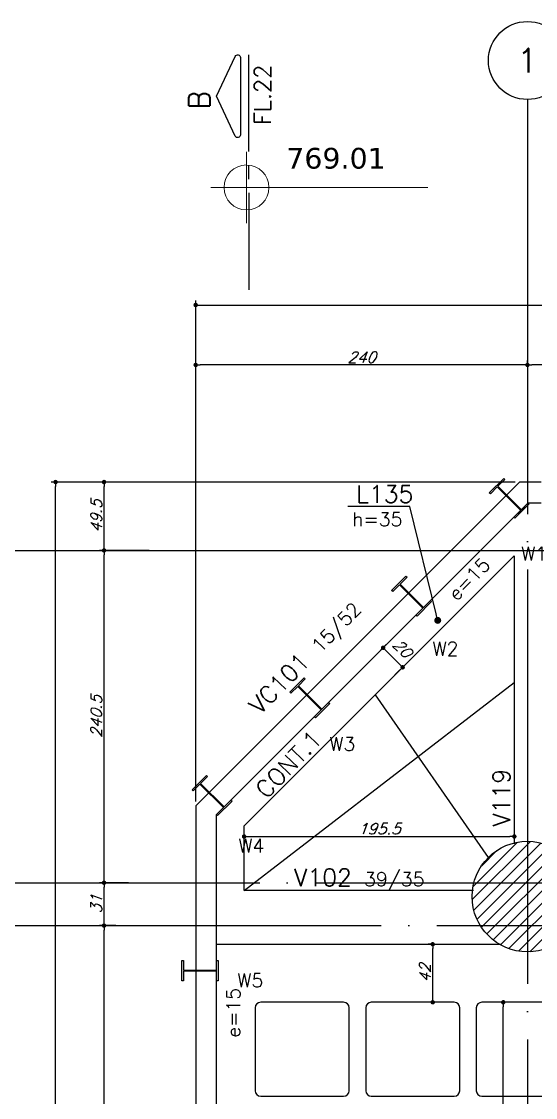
# Model space of a CAD drawing. Extents: x -4172 to 5482, y -2094 to 2406.
# Drawn here: x -3666 to -3294, y 1219 to 1998 of the extents above; entities that cross this region are included whole.
import ezdxf
from ezdxf import colors
from ezdxf.entities.mleader import LeaderData, LeaderLine
from ezdxf.enums import TextEntityAlignment as Align
from ezdxf.math import Vec2, Vec3

# ---------------------------------------------------------------- set-up
doc = ezdxf.new("R2010")
doc.units = 0
doc.header["$LTSCALE"] = 50
doc.header["$MEASUREMENT"] = 0
doc.linetypes.add('EIXO', pattern=[6.8, 6, -0.4, 0, -0.4])
doc.layers.get('0').update_dxf_attribs({"linetype": 'CONTINUOUS'})
doc.layers.get('DEFPOINTS').update_dxf_attribs({"linetype": 'CONTINUOUS'})
for name, color, linetype in [('251', 5, 'CONTINUOUS'), ('F-AUX-RED', 1, 'CONTINUOUS'), ('F-CORTE-INDICAÇÃO', 4, 'CONTINUOUS'), ('F-COTAS', 106, 'CONTINUOUS'), ('F-CUBETA', 1, 'CONTINUOUS'), ('F-EIXO', 12, 'EIXO'), ('F-LAJES-DIM', 2, 'CONTINUOUS'), ('F-LAJES-NOME', 4, 'CONTINUOUS'), ('F-PARC-DIM', 2, 'CONTINUOUS'), ('F-PARC-NOME', 4, 'CONTINUOUS'), ('F-PERFIL - W310x52', 4, 'CONTINUOUS'), ('F-PERFIL- W250x38.5', 4, 'CONTINUOUS'), ('F-PILARES-HACH', 174, 'CONTINUOUS'), ('F-PILARES-NOME', 170, 'CONTINUOUS'), ('F-PILARES-S', 170, 'CONTINUOUS'), ('F-TEXTO', 6, 'CONTINUOUS'), ('F-VIGAS', 3, 'CONTINUOUS'), ('F-VIGAS-DIM', 2, 'CONTINUOUS'), ('F-VIGAS-NOME', 4, 'CONTINUOUS'), ('F-VÃO', 1, 'CONTINUOUS')]:
    doc.layers.add(name, color=color, linetype=linetype)
doc.layers.add('A-ANNO-NOTE', color=253, linetype='CONTINUOUS', lineweight=9)
doc.styles.add('CP-TEXT-INCL', font='romans.shx', dxfattribs={"oblique": 20})
doc.styles.add('MCP', font='romans.shx')
doc.styles.add('ROMANS', font='romans.shx')
doc.styles.get("Standard").update_dxf_attribs({"font": 'ROMANS.SHX'})
doc.styles.add('Verdana_3', font='verdana.ttf', dxfattribs={"height": 20})
doc.dimstyles.new('CP-COTAS-50', dxfattribs={"dimscale": 0.64, "dimtxt": 12.5, "dimasz": 5, "dimexe": 5, "dimexo": 5, "dimgap": 2.5, "dimtad": 1, "dimdec": 1, "dimdsep": 46, "dimtxsty": 'CP-TEXT-INCL', "dimblk1": 'DOT', "dimblk2": 'DOT', "dimsah": 1, "dimcen": 9, "dimclrd": 256, "dimclre": 256, "dimclrt": 256, "dimadec": 0, "dimazin": 0, "dimtfac": 1, "dimtdec": 1, "dimtmove": 2, "dimatfit": 3, "dimldrblk": 'DOT', "dimfxl": 0, "dimtolj": 1, "dimarcsym": 0})

# ---------------------------------------------------------------- blocks, each defined once
blk = doc.blocks.new('_VAONER063650636500869008690')
at = {"layer": '251', "color": 1}
for p, q in [((30, 34), (-30, 34)), ((-34, 30), (-34, -30)), ((34, -30), (34, 30)), ((-30, -34), (30, -34))]:
    blk.add_line(p, q, dxfattribs=at)
for centre, start, end in [((-30, 30), 90, 180), ((30, 30), 0, 90), ((-30, -30), 180, 270), ((30, -30), 270, 0)]:
    blk.add_arc(centre, 4, start, end, dxfattribs=at)
blk = doc.blocks.new('*U4')
at = {"layer": 'F-EIXO'}
blk.add_line((0, 0), (7197, 0), dxfattribs=at)
at = {"layer": 'F-TEXTO', "style": 'ROMANS'}
blk.add_attdef('EIXO', text='', height=17.5, dxfattribs=at).set_placement((-28.2072, 0), align=Align.MIDDLE_CENTER)
blk = doc.blocks.new('*U5')
at = {"layer": 'F-EIXO'}
blk.add_line((0, 0), (7285, 0), dxfattribs=at)
at = {"layer": 'F-TEXTO', "style": 'ROMANS'}
blk.add_attdef('EIXO', text='', height=17.5, dxfattribs=at).set_placement((-28.2072, 0), align=Align.MIDDLE_CENTER)
blk = doc.blocks.new('*U9')
at = {"layer": 'F-EIXO'}
blk.add_line((0, 0), (0, -3127.88), dxfattribs=at)
at = {"layer": 'F-EIXO', "color": 2, "linetype": 'Continuous'}
blk.add_circle((0, 28.21), 28.21, dxfattribs=at)
at = {"layer": 'F-TEXTO', "style": 'ROMANS'}
blk.add_attdef('EIXO', text='', height=17.5, rotation=360, dxfattribs=at).set_placement((0, 28.21), align=Align.MIDDLE_CENTER)
blk = doc.blocks.new('*U24')
at = {"layer": 'F-CORTE-INDICAÇÃO'}
for p, q in [((70, 0), (0, 0)), ((80, 0), (90, 0)), ((100, 0), (170, 0))]:
    blk.add_line(p, q, dxfattribs=at)
blk.add_lwpolyline([(112, 6, -0.802585), (111.15, 9.81), (140, 23.26), (168.85, 9.81, -0.802585), (168, 6)], format="xyb", close=True, dxfattribs=at)
at = {"layer": 'F-CORTE-INDICAÇÃO', "style": 'ROMANS'}
blk.add_attdef('CORTE', text='', height=15, dxfattribs=at).set_placement((140, 35.76), align=Align.MIDDLE_CENTER)
at = {"layer": 'F-CORTE-INDICAÇÃO', "color": 2, "style": 'ROMANS'}
blk.add_attdef('FOLHA', text='', height=12, dxfattribs=at).set_placement((80.46, -10), align=Align.MIDDLE_CENTER)
blk = doc.blocks.new('_DOT')
at = {"color": 0, "linetype": 'ByBlock'}
blk.add_line((-0.5, 0), (-1, 0), dxfattribs=at)
at = {"color": 0, "linetype": 'ByBlock', "const_width": 0.5}
blk.add_lwpolyline([(-0.25, 0, 1), (0.25, 0, 1)], format="xyb", close=True, dxfattribs=at)
blk = doc.blocks.new('*D82')
at = {"layer": 'DEFPOINTS', "color": 0, "linetype": 'Continuous', "transparency": 16777216}
for p in [(3249.5, 1792.61), (3249.5, 1664.5), (-3540, 1430.2)]:
    blk.add_point(p, dxfattribs=at)
at = {"layer": 'F-COTAS', "linetype": 'Continuous', "lineweight": -2, "transparency": 16777216}
for p, q in [((-3540, 1433.4), (-3540, 1795.81)), ((-3536.8, 1792.61), (3246.3, 1792.61)), ((3249.5, 1667.7), (3249.5, 1795.81))]:
    blk.add_line(p, q, dxfattribs=at)
at = {"layer": 'F-COTAS', "linetype": 'Continuous', "lineweight": -2, "transparency": 16777216, "xscale": 3.2, "yscale": 3.2, "zscale": 3.2, "rotation": 180}
blk.add_blockref('_DOT', (-3540, 1792.61), dxfattribs=at)
at = {"layer": 'F-COTAS', "linetype": 'Continuous', "lineweight": -2, "transparency": 16777216, "xscale": 3.2, "yscale": 3.2, "zscale": 3.2}
blk.add_blockref('_DOT', (3249.5, 1792.61), dxfattribs=at)
at = {"layer": 'F-COTAS', "linetype": 'Continuous', "transparency": 16777216, "insert": (-145.25, 1798.21), "char_height": 8, "attachment_point": 5, "style": 'CP-TEXT-INCL'}
blk.add_mtext('\\A1;6789.5', dxfattribs=at)
blk = doc.blocks.new('*D102')
at = {"layer": 'DEFPOINTS', "color": 0, "linetype": 'Continuous', "transparency": 16777216}
for p in [(-3300, 1749.22), (-3300, 1745.22), (-2620, 1745.22)]:
    blk.add_point(p, dxfattribs=at)
at = {"layer": 'F-COTAS', "linetype": 'Continuous', "lineweight": -2, "transparency": 16777216}
for p, q in [((-3300, 1748.42), (-3300, 1752.42)), ((-2620, 1748.42), (-2620, 1752.42)), ((-2623.2, 1749.22), (-3296.8, 1749.22))]:
    blk.add_line(p, q, dxfattribs=at)
at = {"layer": 'F-COTAS', "linetype": 'Continuous', "lineweight": -2, "transparency": 16777216, "xscale": 3.2, "yscale": 3.2, "zscale": 3.2, "rotation": 180}
blk.add_blockref('_DOT', (-3300, 1749.22), dxfattribs=at)
at = {"layer": 'F-COTAS', "linetype": 'Continuous', "lineweight": -2, "transparency": 16777216, "xscale": 3.2, "yscale": 3.2, "zscale": 3.2}
blk.add_blockref('_DOT', (-2620, 1749.22), dxfattribs=at)
at = {"layer": 'F-COTAS', "linetype": 'Continuous', "transparency": 16777216, "insert": (-2960, 1754.82), "char_height": 8, "attachment_point": 5, "style": 'CP-TEXT-INCL'}
blk.add_mtext('\\A1;680', dxfattribs=at)
blk = doc.blocks.new('*D103')
at = {"layer": 'DEFPOINTS', "color": 0, "linetype": 'Continuous', "transparency": 16777216}
for p in [(-3540, 1749.22), (-3300, 1745.22), (-3540, 1430.2)]:
    blk.add_point(p, dxfattribs=at)
at = {"layer": 'F-COTAS', "linetype": 'Continuous', "lineweight": -2, "transparency": 16777216}
for p, q in [((-3540, 1433.4), (-3540, 1752.42)), ((-3300, 1748.42), (-3300, 1752.42)), ((-3303.2, 1749.22), (-3536.8, 1749.22))]:
    blk.add_line(p, q, dxfattribs=at)
at = {"layer": 'F-COTAS', "linetype": 'Continuous', "lineweight": -2, "transparency": 16777216, "xscale": 3.2, "yscale": 3.2, "zscale": 3.2, "rotation": 180}
blk.add_blockref('_DOT', (-3540, 1749.22), dxfattribs=at)
at = {"layer": 'F-COTAS', "linetype": 'Continuous', "lineweight": -2, "transparency": 16777216, "xscale": 3.2, "yscale": 3.2, "zscale": 3.2}
blk.add_blockref('_DOT', (-3300, 1749.22), dxfattribs=at)
at = {"layer": 'F-COTAS', "linetype": 'Continuous', "transparency": 16777216, "insert": (-3420, 1754.82), "char_height": 8, "attachment_point": 5, "style": 'CP-TEXT-INCL'}
blk.add_mtext('\\A1;240', dxfattribs=at)
blk = doc.blocks.new('*D104')
at = {"layer": 'DEFPOINTS', "color": 0, "linetype": 'Continuous', "transparency": 16777216}
for p in [(-3641.38, 1664.5), (-3305.7, 1664.5), (-3540, -934.5)]:
    blk.add_point(p, dxfattribs=at)
at = {"layer": 'F-COTAS', "linetype": 'Continuous', "lineweight": -2, "transparency": 16777216}
for p, q in [((-3308.9, 1664.5), (-3644.58, 1664.5)), ((-3641.38, -931.3), (-3641.38, 1661.3)), ((-3543.2, -934.5), (-3644.58, -934.5))]:
    blk.add_line(p, q, dxfattribs=at)
at = {"layer": 'F-COTAS', "linetype": 'Continuous', "lineweight": -2, "transparency": 16777216, "xscale": 3.2, "yscale": 3.2, "zscale": 3.2}
for p, rotation in [((-3641.38, 1664.5), 90), ((-3641.38, -934.5), 270)]:
    blk.add_blockref('_DOT', p, dxfattribs=dict(at, rotation=rotation))
at = {"layer": 'F-COTAS', "linetype": 'Continuous', "transparency": 16777216, "insert": (-3646.98, 365), "char_height": 8, "attachment_point": 5, "rotation": 90, "style": 'CP-TEXT-INCL'}
blk.add_mtext('\\A1;2599', dxfattribs=at)
blk = doc.blocks.new('*D113')
at = {"layer": 'DEFPOINTS', "color": 0, "linetype": 'Continuous', "transparency": 16777216}
for p in [(-3606.31, 1343.5), (-3594.53, 1343.5), (-3585.34, 874)]:
    blk.add_point(p, dxfattribs=at)
at = {"layer": 'F-COTAS', "linetype": 'Continuous', "lineweight": -2, "transparency": 16777216}
for p, q in [((-3597.73, 1343.5), (-3609.51, 1343.5)), ((-3606.31, 877.2), (-3606.31, 1340.3)), ((-3588.54, 874), (-3609.51, 874))]:
    blk.add_line(p, q, dxfattribs=at)
at = {"layer": 'F-COTAS', "linetype": 'Continuous', "lineweight": -2, "transparency": 16777216, "xscale": 3.2, "yscale": 3.2, "zscale": 3.2}
for p, rotation in [((-3606.31, 1343.5), 90), ((-3606.31, 874), 270)]:
    blk.add_blockref('_DOT', p, dxfattribs=dict(at, rotation=rotation))
at = {"layer": 'F-COTAS', "linetype": 'Continuous', "transparency": 16777216, "insert": (-3611.91, 1108.75), "char_height": 8, "attachment_point": 5, "rotation": 90, "style": 'CP-TEXT-INCL'}
blk.add_mtext('\\A1;469.5', dxfattribs=at)
blk = doc.blocks.new('*D114')
at = {"layer": 'DEFPOINTS', "color": 0, "linetype": 'Continuous', "transparency": 16777216}
for p in [(-3606.31, 1374.5), (-3585.34, 1374.5), (-3594.53, 1343.5)]:
    blk.add_point(p, dxfattribs=at)
at = {"layer": 'F-COTAS', "linetype": 'Continuous', "lineweight": -2, "transparency": 16777216}
for p, q in [((-3588.54, 1374.5), (-3609.51, 1374.5)), ((-3606.31, 1346.7), (-3606.31, 1371.3)), ((-3597.73, 1343.5), (-3609.51, 1343.5))]:
    blk.add_line(p, q, dxfattribs=at)
at = {"layer": 'F-COTAS', "linetype": 'Continuous', "lineweight": -2, "transparency": 16777216, "xscale": 3.2, "yscale": 3.2, "zscale": 3.2}
for p, rotation in [((-3606.31, 1374.5), 90), ((-3606.31, 1343.5), 270)]:
    blk.add_blockref('_DOT', p, dxfattribs=dict(at, rotation=rotation))
at = {"layer": 'F-COTAS', "linetype": 'Continuous', "transparency": 16777216, "insert": (-3611.91, 1359), "char_height": 8, "attachment_point": 5, "rotation": 90, "style": 'CP-TEXT-INCL'}
blk.add_mtext('\\A1;31', dxfattribs=at)
blk = doc.blocks.new('*D115')
at = {"layer": 'DEFPOINTS', "color": 0, "linetype": 'Continuous', "transparency": 16777216}
for p in [(-3606.31, 1615), (-3570.41, 1615), (-3585.34, 1374.5)]:
    blk.add_point(p, dxfattribs=at)
at = {"layer": 'F-COTAS', "linetype": 'Continuous', "lineweight": -2, "transparency": 16777216}
for p, q in [((-3573.61, 1615), (-3609.51, 1615)), ((-3606.31, 1377.7), (-3606.31, 1611.8)), ((-3588.54, 1374.5), (-3609.51, 1374.5))]:
    blk.add_line(p, q, dxfattribs=at)
at = {"layer": 'F-COTAS', "linetype": 'Continuous', "lineweight": -2, "transparency": 16777216, "xscale": 3.2, "yscale": 3.2, "zscale": 3.2}
for p, rotation in [((-3606.31, 1615), 90), ((-3606.31, 1374.5), 270)]:
    blk.add_blockref('_DOT', p, dxfattribs=dict(at, rotation=rotation))
at = {"layer": 'F-COTAS', "linetype": 'Continuous', "transparency": 16777216, "insert": (-3611.91, 1494.75), "char_height": 8, "attachment_point": 5, "rotation": 90, "style": 'CP-TEXT-INCL'}
blk.add_mtext('\\A1;240.5', dxfattribs=at)
blk = doc.blocks.new('*D116')
at = {"layer": 'DEFPOINTS', "color": 0, "linetype": 'Continuous', "transparency": 16777216}
for p in [(-3606.31, 1664.5), (-3305.7, 1664.5), (-3570.41, 1615)]:
    blk.add_point(p, dxfattribs=at)
at = {"layer": 'F-COTAS', "linetype": 'Continuous', "lineweight": -2, "transparency": 16777216}
for p, q in [((-3308.9, 1664.5), (-3609.51, 1664.5)), ((-3606.31, 1618.2), (-3606.31, 1661.3)), ((-3573.61, 1615), (-3609.51, 1615))]:
    blk.add_line(p, q, dxfattribs=at)
at = {"layer": 'F-COTAS', "linetype": 'Continuous', "lineweight": -2, "transparency": 16777216, "xscale": 3.2, "yscale": 3.2, "zscale": 3.2}
for p, rotation in [((-3606.31, 1664.5), 90), ((-3606.31, 1615), 270)]:
    blk.add_blockref('_DOT', p, dxfattribs=dict(at, rotation=rotation))
at = {"layer": 'F-COTAS', "linetype": 'Continuous', "transparency": 16777216, "insert": (-3611.91, 1639.75), "char_height": 8, "attachment_point": 5, "rotation": 90, "style": 'CP-TEXT-INCL'}
blk.add_mtext('\\A1;49.5', dxfattribs=at)
blk = doc.blocks.new('*D398')
at = {"layer": 'DEFPOINTS', "color": 0, "linetype": 'Continuous', "transparency": 16777216}
for p in [(-3317.55, 1288), (-3316.98, 1288), (-3316.98, 580)]:
    blk.add_point(p, dxfattribs=at)
at = {"layer": 'F-COTAS', "linetype": 'Continuous', "lineweight": -2, "transparency": 16777216}
for p, q in [((-3320.18, 1288), (-3320.75, 1288)), ((-3317.55, 583.2), (-3317.55, 1284.8)), ((-3320.18, 580), (-3320.75, 580))]:
    blk.add_line(p, q, dxfattribs=at)
at = {"layer": 'F-COTAS', "linetype": 'Continuous', "lineweight": -2, "transparency": 16777216, "xscale": 3.2, "yscale": 3.2, "zscale": 3.2}
for p, rotation in [((-3317.55, 1288), 90), ((-3317.55, 580), 270)]:
    blk.add_blockref('_DOT', p, dxfattribs=dict(at, rotation=rotation))
at = {"layer": 'F-COTAS', "linetype": 'Continuous', "transparency": 16777216, "insert": (-3323.15, 934), "char_height": 8, "attachment_point": 5, "rotation": 90, "style": 'CP-TEXT-INCL'}
blk.add_mtext('\\A1;708', dxfattribs=at)
blk = doc.blocks.new('*D399')
at = {"layer": 'DEFPOINTS', "color": 0, "linetype": 'Continuous', "transparency": 16777216}
for p in [(-3368.54, 1330), (-3366.69, 1330), (-3366.69, 1288)]:
    blk.add_point(p, dxfattribs=at)
at = {"layer": 'F-COTAS', "linetype": 'Continuous', "lineweight": -2, "transparency": 16777216}
for p, q in [((-3369.89, 1330), (-3371.74, 1330)), ((-3368.54, 1291.2), (-3368.54, 1326.8)), ((-3369.89, 1288), (-3371.74, 1288))]:
    blk.add_line(p, q, dxfattribs=at)
at = {"layer": 'F-COTAS', "linetype": 'Continuous', "lineweight": -2, "transparency": 16777216, "xscale": 3.2, "yscale": 3.2, "zscale": 3.2}
for p, rotation in [((-3368.54, 1330), 90), ((-3368.54, 1288), 270)]:
    blk.add_blockref('_DOT', p, dxfattribs=dict(at, rotation=rotation))
at = {"layer": 'F-COTAS', "linetype": 'Continuous', "transparency": 16777216, "insert": (-3374.14, 1309), "char_height": 8, "attachment_point": 5, "rotation": 90, "style": 'CP-TEXT-INCL'}
blk.add_mtext('\\A1;42', dxfattribs=at)
blk = doc.blocks.new('*D456')
at = {"layer": 'DEFPOINTS', "color": 0, "linetype": 'Continuous', "transparency": 16777216}
for p in [(-3309.5, 1407.96), (-3309.5, 1407.96), (-3505, 1388.48)]:
    blk.add_point(p, dxfattribs=at)
at = {"layer": 'F-COTAS', "linetype": 'Continuous', "lineweight": -2, "transparency": 16777216}
for p, q in [((-3505, 1391.68), (-3505, 1411.16)), ((-3309.5, 1411.16), (-3309.5, 1411.16)), ((-3501.8, 1407.96), (-3312.7, 1407.96))]:
    blk.add_line(p, q, dxfattribs=at)
at = {"layer": 'F-COTAS', "linetype": 'Continuous', "lineweight": -2, "transparency": 16777216, "xscale": 3.2, "yscale": 3.2, "zscale": 3.2, "rotation": 180}
blk.add_blockref('_DOT', (-3505, 1407.96), dxfattribs=at)
at = {"layer": 'F-COTAS', "linetype": 'Continuous', "lineweight": -2, "transparency": 16777216, "xscale": 3.2, "yscale": 3.2, "zscale": 3.2}
blk.add_blockref('_DOT', (-3309.5, 1407.96), dxfattribs=at)
at = {"layer": 'F-COTAS', "linetype": 'Continuous', "transparency": 16777216, "insert": (-3407.25, 1413.56), "char_height": 8, "attachment_point": 5, "style": 'CP-TEXT-INCL'}
blk.add_mtext('\\A1;195.5', dxfattribs=at)
blk = doc.blocks.new('*D477')
at = {"layer": 'DEFPOINTS', "color": 0, "linetype": 'Continuous', "transparency": 16777216}
for p in [(-3412.24, 1536.74), (-3390.28, 1530.42), (-3398.1, 1522.6)]:
    blk.add_point(p, dxfattribs=at)
at = {"layer": 'F-COTAS', "linetype": 'Continuous', "lineweight": -2, "transparency": 16777216}
for p, q in [((-3409.98, 1539.01), (-3402.16, 1546.82)), ((-3402.16, 1542.3), (-3392.55, 1532.68)), ((-3395.84, 1524.86), (-3388.02, 1532.68))]:
    blk.add_line(p, q, dxfattribs=at)
at = {"layer": 'F-COTAS', "linetype": 'Continuous', "lineweight": -2, "transparency": 16777216, "xscale": 3.2, "yscale": 3.2, "zscale": 3.2}
for p, rotation in [((-3404.43, 1544.56), 135), ((-3390.28, 1530.42), 315)]:
    blk.add_blockref('_DOT', p, dxfattribs=dict(at, rotation=rotation))
at = {"layer": 'F-COTAS', "linetype": 'Continuous', "transparency": 16777216, "insert": (-3390.57, 1544.28), "char_height": 8, "attachment_point": 5, "rotation": 315, "style": 'CP-TEXT-INCL'}
blk.add_mtext('\\A1;20', dxfattribs=at)
blk = doc.blocks.new('LGN-COTA - LGN-COTA-475391-Térreo')
at = {"layer": 'A-ANNO-NOTE'}
for p, q in [((-0.0093, -0.2377), (-0.0093, 0.2798)), ((-0.268, 0.021), (1.3015, 0.021))]:
    blk.add_line(p, q, dxfattribs=at)
for centre, start, end in [((-0.0093, 0.0221), 90, 180), ((-0.0093, 0.021), 360, 90), ((-0.0093, 0.021), 180, 270), ((-0.0093, 0.021), 270, 0)]:
    blk.add_arc(centre, 0.162, start, end, dxfattribs=at)
blk = doc.blocks.new('zw$7512')
at = {"layer": 'A-ANNO-NOTE', "xscale": 100, "yscale": 100, "zscale": 100}
blk.add_blockref('LGN-COTA - LGN-COTA-475391-Térreo', (-3302.82, 1661.55), dxfattribs=at)
at = {"layer": 'A-ANNO-NOTE', "style": 'Verdana_3'}
blk.add_text('769.01', height=15, dxfattribs=at).set_placement((-3275.01, 1677.34))
blk = doc.blocks.new('A$C44D756D9')
at = {"layer": 'F-PERFIL- W250x38.5', "linetype": 'Continuous'}
for p, q in [((-2.58, 167.26), (7.81, 177.65)), ((3.17, 171.43), (-1.79, 166.47)), ((20.11, 154.49), (3.17, 171.43)), ((8.6, 176.86), (3.64, 171.9)), ((3.64, 171.9), (20.58, 154.96)), ((7.81, 177.65), (8.6, 176.86)), ((-1.79, 166.47), (-2.58, 167.26)), ((26.34, 159.13), (15.94, 148.73)), ((20.58, 154.96), (25.55, 159.92)), ((25.55, 159.92), (26.34, 159.13)), ((15.15, 149.53), (20.11, 154.49)), ((15.94, 148.73), (15.15, 149.53)), ((-73.29, 96.55), (-62.9, 106.94)), ((-62.11, 106.15), (-67.07, 101.19)), ((-62.9, 106.94), (-62.11, 106.15)), ((-72.5, 95.76), (-73.29, 96.55)), ((-67.54, 100.72), (-72.5, 95.76)), ((-50.6, 83.78), (-67.54, 100.72)), ((-67.07, 101.19), (-50.13, 84.25)), ((-44.37, 88.42), (-54.77, 78.02)), ((-50.13, 84.25), (-45.17, 89.21)), ((-45.17, 89.21), (-44.37, 88.42)), ((-55.56, 78.81), (-50.6, 83.78)), ((-54.77, 78.02), (-55.56, 78.81)), ((-146.94, 22.9), (-136.55, 33.29)), ((-135.76, 32.5), (-140.72, 27.54)), ((-136.55, 33.29), (-135.76, 32.5)), ((-141.19, 27.07), (-146.15, 22.11)), ((-124.25, 10.13), (-141.19, 27.07)), ((-140.72, 27.54), (-123.78, 10.6)), ((-146.15, 22.11), (-146.94, 22.9)), ((-129.21, 5.17), (-124.25, 10.13)), ((-118.02, 14.77), (-128.42, 4.37)), ((-123.78, 10.6), (-118.81, 15.56)), ((-118.81, 15.56), (-118.02, 14.77)), ((-128.42, 4.37), (-129.21, 5.17)), ((-217.65, -47.81), (-207.26, -37.42)), ((-206.47, -38.21), (-211.43, -43.17)), ((-207.26, -37.42), (-206.47, -38.21)), ((-211.9, -43.64), (-216.86, -48.6)), ((-194.96, -60.58), (-211.9, -43.64)), ((-211.43, -43.17), (-194.49, -60.11)), ((-216.86, -48.6), (-217.65, -47.81)), ((-199.92, -65.55), (-194.96, -60.58)), ((-188.73, -55.94), (-199.13, -66.34)), ((-194.49, -60.11), (-189.53, -55.15)), ((-189.53, -55.15), (-188.73, -55.94)), ((-199.13, -66.34), (-199.92, -65.55)), ((-225, -186), (-225, -171.3)), ((-225, -171.3), (-223.88, -171.3)), ((-223.88, -171.3), (-223.88, -178.32)), ((-199.92, -178.32), (-199.92, -171.3)), ((-199.92, -171.3), (-198.8, -171.3)), ((-198.8, -171.3), (-198.8, -186)), ((-223.88, -178.32), (-199.92, -178.32)), ((-199.92, -178.98), (-223.88, -178.98)), ((-223.88, -178.98), (-223.88, -186)), ((-199.92, -186), (-199.92, -178.98)), ((-223.88, -186), (-225, -186)), ((-198.8, -186), (-199.92, -186))]:
    blk.add_line(p, q, dxfattribs=at)
for points in [[(26.34, 159.13), (15.94, 148.73), (15.15, 149.53), (20.11, 154.49), (3.17, 171.43), (-1.79, 166.47), (-2.58, 167.26), (7.81, 177.65), (8.6, 176.86), (3.64, 171.9), (20.58, 154.96), (25.55, 159.92)], [(-44.37, 88.42), (-54.77, 78.02), (-55.56, 78.81), (-50.6, 83.78), (-67.54, 100.72), (-72.5, 95.76), (-73.29, 96.55), (-62.9, 106.94), (-62.11, 106.15), (-67.07, 101.19), (-50.13, 84.25), (-45.17, 89.21)], [(-118.02, 14.77), (-128.42, 4.37), (-129.21, 5.17), (-124.25, 10.13), (-141.19, 27.07), (-146.15, 22.11), (-146.94, 22.9), (-136.55, 33.29), (-135.76, 32.5), (-140.72, 27.54), (-123.78, 10.6), (-118.81, 15.56)], [(-188.73, -55.94), (-199.13, -66.34), (-199.92, -65.55), (-194.96, -60.58), (-211.9, -43.64), (-216.86, -48.6), (-217.65, -47.81), (-207.26, -37.42), (-206.47, -38.21), (-211.43, -43.17), (-194.49, -60.11), (-189.53, -55.15)], [(-198.8, -171.3), (-198.8, -186), (-199.92, -186), (-199.92, -178.98), (-223.88, -178.98), (-223.88, -186), (-225, -186), (-225, -171.3), (-223.88, -171.3), (-223.88, -178.32), (-199.92, -178.32), (-199.92, -171.3)]]:
    blk.add_lwpolyline(points, close=True, dxfattribs=at)
at = {"layer": 'F-PILARES-NOME'}
for s, p in [('W1', (20.43, 118.15)), ('W2', (-43.79, 49.31)), ('W3', (-118.41, -19.53)), ('W4', (-184.2, -93.19)), ('W5', (-185, -190.64))]:
    blk.add_text(s, height=10, dxfattribs=at).set_placement(p)

msp = doc.modelspace()

# ---------------------------------------------------------------- hatches: boundary and pattern name
at = {"layer": 'F-PILARES-HACH', "linetype": 'Continuous'}
h = msp.add_hatch(dxfattribs=at)
h.set_pattern_fill('ANSI31', color=256, scale=50)
edge = h.paths.add_edge_path()
edge.add_arc((-3300, 1364.5), 40, 0, 360)

# ---------------------------------------------------------------- linework, layer by layer
at = {"layer": 'F-EIXO'}
msp.add_line((-3621.135, 1615), (3550.572, 1615), dxfattribs=at)
at = {"layer": 'F-PILARES-S', "linetype": 'Continuous'}
msp.add_circle((-3300, 1364.5), 40, dxfattribs=at)
at = {"layer": 'F-VIGAS', "linetype": 'Continuous'}
for p, q in [((-3505, 1415.703), (-3309.5, 1611.203)), ((-3505, 1369), (-3505, 1415.703))]:
    msp.add_line(p, q, dxfattribs=at)
at = {"layer": 'F-VIGAS'}
for points in [[(-3290, 1664.5), (-3305.701, 1664.5), (-3540, 1430.201), (-3540, -934.5), (-1249.5, -934.5), (-1249.5, -524.5)], [(-1264.5, -524.5), (-1264.5, -919.5), (-3525, -919.5), (-3525, 1423.988), (-3299.488, 1649.5), (-3290, 1649.5)], [(-3309.5, 1639.601), (-3309.5, 1639.488)], [(-3309.5, 1611.203), (-3309.5, 1519.5)], [(-3309.5, 1519.5), (-3309.5, 1402.61)], [(-3339.105, 1369), (-3505, 1369)], [(-3525, 1330), (-3318.982, 1330)]]:
    msp.add_lwpolyline(points, dxfattribs=at)
at = {"layer": 'F-VÃO'}
for p, q in [((-3505, 1369), (-3309.5, 1519.5)), ((-3410.179, 1510.524), (-3328.359, 1392.672))]:
    msp.add_line(p, q, dxfattribs=at)

# ---------------------------------------------------------------- block references
at = {"layer": 'A-ANNO-NOTE', "linetype": 'Continuous'}
msp.add_blockref('zw$7512', (-199.5, 214), dxfattribs=at)
at = {"layer": 'F-CORTE-INDICAÇÃO', "linetype": 'Continuous'}
ref = msp.add_blockref('*U24', (-3501.618, 1803.713), dxfattribs=dict(at, rotation=90))
ref.add_attrib('FOLHA', 'FL.22', dxfattribs={"color": 2, "height": 12, "rotation": 90, "style": 'ROMANS'}).set_placement((-3491.618, 1944.739), align=Align.MIDDLE_CENTER)
ref.add_attrib('CORTE', 'B', dxfattribs={"height": 15, "rotation": 90, "style": 'ROMANS'}).set_placement((-3537.381, 1940.855), align=Align.MIDDLE_CENTER)
at = {"layer": 'F-CUBETA'}
for p in [(-3463, 1254), (-3383, 1254), (-3303, 1254)]:
    msp.add_blockref('_VAONER063650636500869008690', p, dxfattribs=at)
at = {"layer": 'F-EIXO', "linetype": 'Continuous'}
msp.add_blockref('*U9', (-3300, 1941.357), dxfattribs=at).add_auto_attribs({'EIXO': '1'})
for name, p in [('*U4', (-3705.761, 1615)), ('*U5', (-3793.715, 1374.5)), ('*U4', (-3705.761, 1343.5))]:
    msp.add_blockref(name, p, dxfattribs=at)
at = {"layer": 'F-PERFIL - W310x52'}
msp.add_blockref('A$C44D756D9', (-3325, 1489.5), dxfattribs=at)

# ---------------------------------------------------------------- texts
at = {"layer": 'F-LAJES-DIM', "linetype": 'Continuous', "style": 'MCP'}
msp.add_text('h=35', height=10, dxfattribs=at).set_placement((-3426.871, 1632.536))
at = {"layer": 'F-LAJES-NOME', "linetype": 'Continuous', "style": 'MCP'}
msp.add_text('L135', height=12.5, dxfattribs=at).set_placement((-3423.775, 1649.536))
at = {"layer": 'F-PARC-DIM', "style": 'MCP'}
for rotation, p in [(46, (-3351.138, 1577.868)), (90, (-3507.755, 1262.413))]:
    msp.add_text('e=15', height=10, rotation=rotation, dxfattribs=at).set_placement(p)
at = {"layer": 'F-PARC-NOME', "style": 'MCP'}
msp.add_text('CONT.1', height=12.5, rotation=46, dxfattribs=at).set_placement((-3488.881, 1434.529))
at = {"layer": 'F-VIGAS-DIM', "linetype": 'Continuous', "style": 'MCP'}
msp.add_text('15/52', height=10, rotation=45.736741, dxfattribs=at).set_placement((-3449.969, 1540.2))
msp.add_text('39/35', height=10, dxfattribs=at).set_placement((-3418.19, 1372.125))
at = {"layer": 'F-VIGAS-NOME', "linetype": 'Continuous', "style": 'MCP'}
for s, rotation, p in [('VC101', 45.736741, (-3493.591, 1495.441)), ('V119', 90, (-3312.625, 1415.11))]:
    msp.add_text(s, height=12.5, rotation=rotation, dxfattribs=at).set_placement(p)
msp.add_text('V102', height=12.5, dxfattribs=at).set_placement((-3468.859, 1372.125))

# ---------------------------------------------------------------- dimensions: what is measured, and where the dimension line sits
at = {"layer": 'F-COTAS', "linetype": 'Continuous'}
for base, p1, p2, picture, middle in [((3249.5, 1792.612), (-3540, 1430.201), (3249.5, 1664.5), '*D82', (-145.25, 1798.212)), ((-3540, 1749.22), (-3300, 1745.22), (-3540, 1430.201), '*D103', (-3420, 1754.82)), ((-3300, 1749.22), (-2620, 1745.22), (-3300, 1745.22), '*D102', (-2960, 1754.82))]:
    dim = msp.add_linear_dim(base=base, p1=p1, p2=p2, dimstyle='CP-COTAS-50', dxfattribs=at)
    dim.commit()
    dim.dimension.update_dxf_attribs({"geometry": picture, "text_midpoint": middle})
for base, p1, p2, picture, middle in [((-3641.383, 1664.5), (-3540, -934.5), (-3305.701, 1664.5), '*D104', (-3646.983, 365)), ((-3606.309, 1664.5), (-3570.405, 1615), (-3305.701, 1664.5), '*D116', (-3611.909, 1639.75)), ((-3606.309, 1615), (-3585.336, 1374.5), (-3570.405, 1615), '*D115', (-3611.909, 1494.75)), ((-3606.309, 1374.5), (-3594.528, 1343.5), (-3585.336, 1374.5), '*D114', (-3611.909, 1359)), ((-3606.309, 1343.5), (-3585.336, 874), (-3594.528, 1343.5), '*D113', (-3611.909, 1108.75))]:
    dim = msp.add_linear_dim(base=base, p1=p1, p2=p2, angle=90, dimstyle='CP-COTAS-50', dxfattribs=at)
    dim.commit()
    dim.dimension.update_dxf_attribs({"geometry": picture, "text_midpoint": middle})
dim = msp.add_aligned_dim(p1=(-3412.244, 1536.744), p2=(-3398.102, 1522.602), distance=11.055, dimstyle='CP-COTAS-50', override={"dimfxl": 7.5}, dxfattribs=at)
dim.commit()
dim.dimension.update_dxf_attribs({"geometry": '*D477', "text_midpoint": (-3390.568, 1544.278)})
dim = msp.add_linear_dim(base=(-3309.5, 1407.956), p1=(-3505, 1388.478), p2=(-3309.5, 1407.956), dimstyle='CP-COTAS-50', override={"dimfxl": 7.5}, dxfattribs=at)
dim.commit()
dim.dimension.update_dxf_attribs({"geometry": '*D456', "text_midpoint": (-3407.25, 1413.556)})
for base, p1, p2, picture, middle in [((-3368.537, 1330), (-3366.686, 1288), (-3366.686, 1330), '*D399', (-3374.137, 1309)), ((-3317.549, 1288), (-3316.977, 580), (-3316.977, 1288), '*D398', (-3323.149, 934))]:
    dim = msp.add_linear_dim(base=base, p1=p1, p2=p2, angle=90, dimstyle='CP-COTAS-50', override={"dimfxl": 7.5}, dxfattribs=at)
    dim.commit()
    dim.dimension.update_dxf_attribs({"geometry": picture, "text_midpoint": middle})

# ---------------------------------------------------------------- leaders
at = {"layer": 'F-AUX-RED', "linetype": 'Continuous'}
ml = msp.add_multileader_mtext('Standard', dxfattribs=at)
ml.set_content('', color=256)
ml.set_leader_properties()
ml.set_arrow_properties(name='DOT')
ml.build(insert=Vec2(0, 0))
ml.multileader.update_dxf_attribs({"text_right_attachment_type": 6, "dogleg_length": 0.36, "arrow_head_size": 5})
ctx = ml.context
ctx.base_point, ctx.char_height, ctx.arrow_head_size, ctx.landing_gap_size, ctx.plane_origin = Vec3(-3429.974, 1646.912), 0.18, 5, 0.09, Vec3(-3364.905, 1564.375)
ctx.right_attachment, ctx.text_align_type = 6, 2
notes = []
notes.append((ctx, [(0, (1, 1, 0), (-3385.037, 1646.822), (-1, 0), 44.757, [(0, [(-3364.905, 1564.375)], 0, [])])]))
ctx.mtext.insert, ctx.mtext.alignment, ctx.mtext.flow_direction = Vec3(-3429.884, 1647.002), 3, 5
for ctx, leaders in notes:
    for number, flags, end, landing, length, lines in leaders:
        leader = LeaderData()
        leader.index, (leader.has_last_leader_line, leader.has_dogleg_vector, leader.attachment_direction) = number, flags
        leader.last_leader_point, leader.dogleg_vector, leader.dogleg_length = Vec3(end), Vec3(landing), length
        for number, points, colour, breaks in lines:
            line = LeaderLine()
            line.index, line.vertices, line.color, line.breaks = number, Vec3.list(points), colors.encode_raw_color(colour), breaks
            leader.lines.append(line)
        ctx.leaders.append(leader)

doc.saveas('drawing.dxf')
